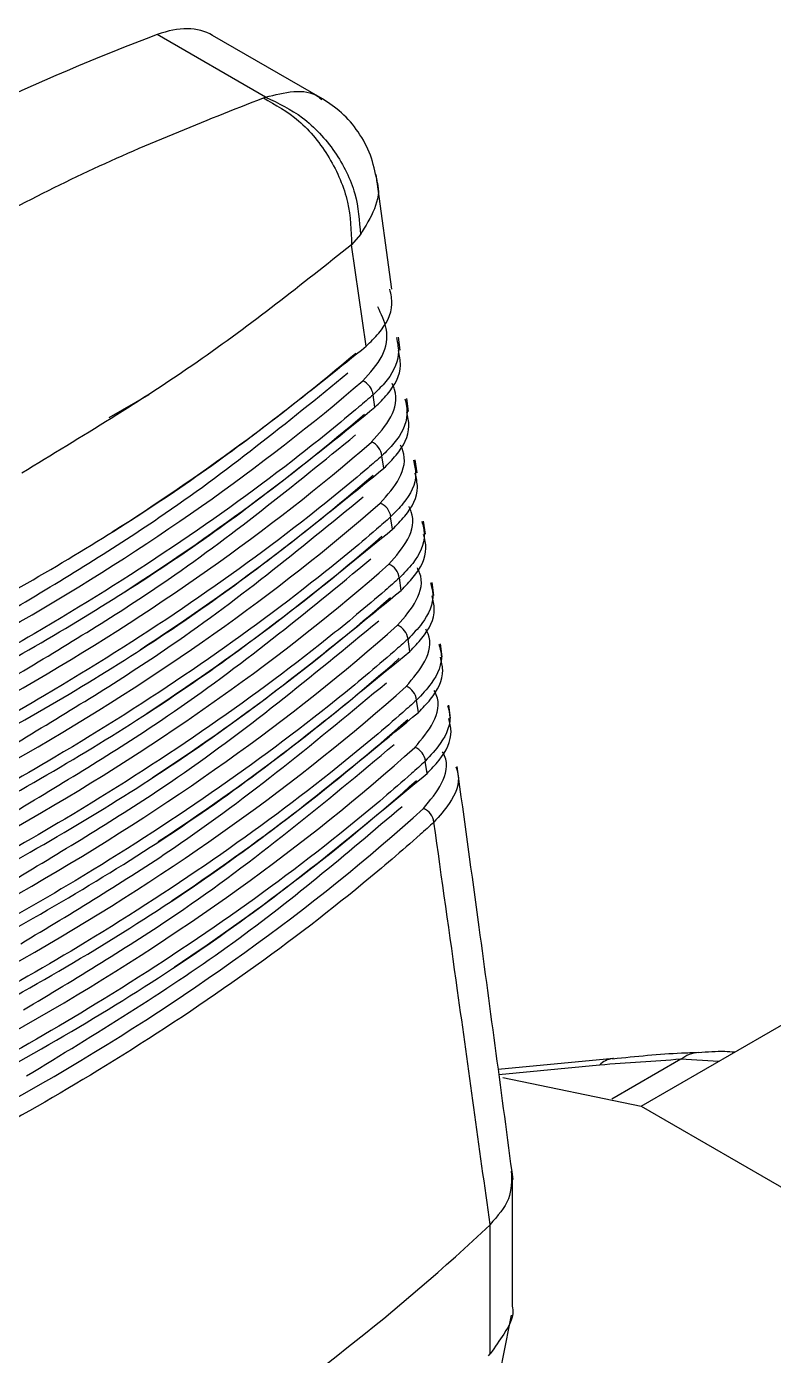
# Model space of a CAD drawing. Extents: x 17.3 to 113.1, y 4.8 to 84.5.
# Drawn here: x 81.14 to 81.728, y 14.493 to 15.539 of the extents above; entities that cross this region are included whole.
import ezdxf

# ---------------------------------------------------------------- set-up
doc = ezdxf.new("R2010")
doc.units = 0
doc.header["$MEASUREMENT"] = 0
doc.layers.add('OBJECT', color=7, linetype='CONTINUOUS')

msp = doc.modelspace()

# ---------------------------------------------------------------- linework, layer by layer
at = {"layer": 'OBJECT'}
for p, q in [((81.3278, 15.4834), (81.2425, 15.5326)), ((81.3727, 15.482), (81.2861, 15.532)), ((81.3261, 15.4828), (81.3278, 15.4834)), ((81.4271, 15.3324), (81.4148, 15.4225)), ((81.4024, 15.3752), (81.3955, 15.3673)), ((81.407, 15.2875), (81.3955, 15.3673)), ((81.4338, 15.2842), (81.4323, 15.2945)), ((81.2359, 15.2491), (81.2045, 15.231)), ((81.4139, 15.2394), (81.4125, 15.2492)), ((81.4404, 15.236), (81.4389, 15.2463)), ((81.4208, 15.1914), (81.4194, 15.2012)), ((81.447, 15.1877), (81.4456, 15.198)), ((81.4276, 15.1434), (81.4262, 15.1531)), ((81.4536, 15.1395), (81.4522, 15.1498)), ((81.4345, 15.0953), (81.4331, 15.1051)), ((81.4602, 15.0913), (81.4588, 15.1015)), ((81.4413, 15.0473), (81.4399, 15.057)), ((81.4668, 15.043), (81.4654, 15.0533)), ((81.4481, 14.9993), (81.4467, 15.009)), ((81.4734, 14.9948), (81.472, 15.005)), ((81.4549, 14.9513), (81.4535, 14.961)), ((81.6234, 14.6895), (81.852, 14.8214)), ((81.6016, 14.7271), (81.511, 14.7185)), ((81.5907, 14.7219), (81.5115, 14.7143)), ((81.6546, 14.7264), (81.6004, 14.6951)), ((81.6009, 14.7271), (81.6016, 14.7272)), ((81.5145, 14.712), (81.6234, 14.6895)), ((81.6234, 14.6895), (82.0335, 14.4527)), ((81.5221, 14.5323), (81.5221, 14.6328)), ((81.5046, 14.5965), (81.5045, 14.5964)), ((81.5046, 14.4948), (81.5046, 14.5965)), ((81.5032, 14.493), (81.5046, 14.4948))]:
    msp.add_line(p, q, dxfattribs=at)
at = {"layer": 'OBJECT', "flags": 128}
msp.add_lwpolyline([(81.6843, 14.7246), (81.6546, 14.7264), (81.6546, 14.7264), (81.6546, 14.7264)], dxfattribs=at)
at = {"layer": 'OBJECT'}
for centre, radius, start, end in [((81.3991, 15.2477), 0.0134, 6.4054, 67.5871), ((81.4061, 15.1997), 0.0134, 6.4382, 67.7634), ((81.413, 15.1516), 0.0134, 6.471, 67.9393), ((81.4198, 15.1036), 0.0133, 6.5032, 68.1142), ((81.4267, 15.0555), 0.0133, 6.5362, 68.2878), ((81.4335, 15.0075), 0.0133, 6.5682, 68.4615), ((81.4404, 14.9595), 0.0133, 6.6, 68.6346), ((81.4472, 14.9114), 0.0132, 6.6329, 68.8057), ((81.6701, 14.7072), 0.0246, 93.3819, 129.1078), ((81.6038, 14.7088), 0.0185, 98.997, 134.9116), ((80.3641, 15.808), 1.664, 303.0242, 313.2654)]:
    msp.add_arc(centre, radius, start, end, dxfattribs=at)
for centre, major_axis, ratio, start_param, end_param in [((81.2232, 15.4297), (0.0641, 0.1015), 0.548826, 0.021956, 0.625519), ((80.8727, 13.6071), (1.2089, 1.8994), 0.546317, 0.627208, 0.990716), ((79.5812, 15.9763), (2.1942, 0.0164), 0.572227, 5.542671, 5.684292), ((79.5826, 15.9823), (2.1948, -0.0167), 0.582304, 5.308542, 5.695912), ((79.5812, 15.9257), (2.1974, 0.0165), 0.572227, 5.547323, 5.687706), ((79.5826, 15.9316), (2.1981, -0.0168), 0.582304, 5.30513, 5.699324), ((79.5812, 15.8751), (2.2007, 0.0165), 0.572227, 5.554251, 5.691111), ((79.5826, 15.881), (2.2013, -0.0168), 0.582304, 5.301726, 5.702727), ((79.5812, 15.8244), (2.2039, 0.0165), 0.572227, 5.555932, 5.694508), ((79.5826, 15.8304), (2.2046, -0.0168), 0.582304, 5.298331, 5.706122), ((79.5812, 15.7738), (2.2072, 0.0165), 0.572227, 5.557569, 5.697897), ((79.5826, 15.7797), (2.2078, -0.0168), 0.582304, 5.294944, 5.709509), ((79.5812, 15.7232), (2.2104, 0.0166), 0.572227, 5.559057, 5.701278), ((79.5826, 15.7291), (2.2111, -0.0169), 0.582304, 5.291565, 5.712888), ((79.5812, 15.6726), (2.2137, 0.0166), 0.572227, 5.564473, 5.704651), ((79.5826, 15.6785), (2.2143, -0.0169), 0.582304, 5.288194, 5.716259), ((79.5812, 15.6219), (2.2169, 0.0166), 0.572227, 5.564439, 5.708015), ((79.5826, 15.6279), (2.2176, -0.0169), 0.582304, 5.284831, 5.719622)]:
    msp.add_ellipse(centre, major_axis=major_axis, ratio=ratio, start_param=start_param, end_param=end_param, dxfattribs=at)
for points, knots in [([(81.3278, 15.4834), (81.3353, 15.4853), (81.3502, 15.4891), (81.3653, 15.4873), (81.3711, 15.4823), (81.3721, 15.4815)], [0, 0, 0, 0, 0.454567, 0.909134, 1, 1, 1, 1]), ([(81.3278, 15.4834), (81.3378, 15.4787), (81.3584, 15.4688), (81.3835, 15.4413), (81.4001, 15.4083), (81.4017, 15.386), (81.4024, 15.3752)], [0, 0, 0, 0, 0.241562, 0.4999998, 0.7584389, 1, 1, 1, 1]), ([(81.0402, 15.3477), (81.0882, 15.3741), (81.184, 15.4269), (81.2787, 15.4642), (81.3261, 15.4828)], [0, 0, 0, 0, 0.5, 1, 1, 1, 1]), ([(81.3261, 15.4828), (81.3356, 15.4774), (81.3554, 15.4663), (81.3792, 15.4365), (81.3944, 15.4015), (81.3951, 15.3784), (81.3955, 15.3673)], [0, 0, 0, 0, 0.24117, 0.5, 0.75883, 1, 1, 1, 1]), ([(81.4155, 15.4177), (81.4141, 15.4245), (81.4112, 15.4381), (81.4013, 15.4562), (81.3885, 15.4714), (81.3777, 15.4786), (81.3725, 15.4821)], [0, 0, 0, 0, 0.258945, 0.516514, 0.76554, 1, 1, 1, 1]), ([(81.4152, 15.4177), (81.4153, 15.4173), (81.4178, 15.4103), (81.4147, 15.3953), (81.4065, 15.3819), (81.4024, 15.3752)], [0, 0, 0, 0, 0.031421, 0.515711, 1, 1, 1, 1]), ([(81.3955, 15.3673), (81.3561, 15.336), (81.2768, 15.2728), (81.1831, 15.2162), (81.1359, 15.1876)], [0, 0, 0, 0, 0.496376, 1, 1, 1, 1]), ([(81.407, 15.2875), (81.4104, 15.2908), (81.4208, 15.3009), (81.4291, 15.3166), (81.4265, 15.3283), (81.4256, 15.3322)], [0, 0, 0, 0, 0.247467, 0.747581, 1, 1, 1, 1]), ([(81.4043, 15.2602), (81.4101, 15.2665), (81.4219, 15.2793), (81.425, 15.3001), (81.4188, 15.3127), (81.4161, 15.3184)], [0, 0, 0, 0, 0.3561452, 0.712376, 1, 1, 1, 1]), ([(80.8159, 14.9462), (80.8214, 14.9484), (80.8489, 14.9593), (80.9629, 15.0067), (81.1173, 15.084), (81.2845, 15.1892), (81.3662, 15.2547), (81.407, 15.2875)], [0, 0, 0, 0, 0.023792, 0.118973, 0.500647, 0.750324, 1, 1, 1, 1]), ([(81.4309, 15.2944), (81.4317, 15.2899), (81.4341, 15.2776), (81.4255, 15.2619), (81.4155, 15.2522), (81.4125, 15.2492)], [0, 0, 0, 0, 0.283128, 0.780256, 1, 1, 1, 1]), ([(81.4139, 15.2394), (81.4173, 15.2428), (81.4276, 15.2529), (81.4358, 15.2685), (81.4331, 15.2801), (81.4323, 15.284)], [0, 0, 0, 0, 0.248572, 0.750916, 1, 1, 1, 1]), ([(81.1235, 15.0772), (81.1646, 15.1018), (81.2626, 15.1608), (81.3448, 15.2276), (81.3926, 15.2664)], [0, 0, 0, 0, 0.418548, 1, 1, 1, 1]), ([(81.4111, 15.2121), (81.4169, 15.2184), (81.4283, 15.2312), (81.432, 15.2479), (81.4281, 15.2564), (81.4274, 15.258)], [0, 0, 0, 0, 0.449601, 0.89931, 1, 1, 1, 1]), ([(81.4125, 15.2492), (81.4088, 15.2461), (81.3901, 15.2301), (81.3086, 15.1639), (81.1738, 15.0735), (80.9885, 14.9752), (80.8711, 14.9269), (80.8123, 14.9028)], [0, 0, 0, 0, 0.02343, 0.117165, 0.493038, 0.746519, 1, 1, 1, 1]), ([(81.4375, 15.2461), (81.4384, 15.242), (81.4409, 15.2301), (81.4327, 15.2144), (81.4226, 15.2044), (81.4194, 15.2012)], [0, 0, 0, 0, 0.260632, 0.759996, 1, 1, 1, 1]), ([(80.8114, 14.8916), (80.817, 14.8938), (80.8446, 14.9046), (80.9589, 14.9518), (81.1158, 15.0299), (81.2871, 15.1372), (81.3716, 15.2053), (81.4139, 15.2394)], [0, 0, 0, 0, 0.023339, 0.116711, 0.491126, 0.745563, 1, 1, 1, 1]), ([(81.4208, 15.1914), (81.4242, 15.1947), (81.4344, 15.2049), (81.4425, 15.2205), (81.4398, 15.232), (81.4389, 15.2358)], [0, 0, 0, 0, 0.249743, 0.754445, 1, 1, 1, 1]), ([(81.1258, 15.0252), (81.1668, 15.0498), (81.2664, 15.1097), (81.3496, 15.1777), (81.3986, 15.2176)], [0, 0, 0, 0, 0.411755, 1, 1, 1, 1]), ([(81.4194, 15.2012), (81.4157, 15.198), (81.3971, 15.1819), (81.316, 15.1157), (81.18, 15.0238), (80.9911, 14.9231), (80.8689, 14.8731), (80.8079, 14.8482)], [0, 0, 0, 0, 0.022991, 0.114968, 0.483793, 0.741897, 1, 1, 1, 1]), ([(81.418, 15.164), (81.4237, 15.1704), (81.435, 15.1831), (81.4387, 15.1997), (81.4347, 15.2082), (81.434, 15.2097)], [0, 0, 0, 0, 0.452208, 0.904525, 1, 1, 1, 1]), ([(80.807, 14.8371), (80.8125, 14.8392), (80.8402, 14.85), (80.9548, 14.8969), (81.1142, 14.9757), (81.2897, 15.0851), (81.3771, 15.156), (81.4208, 15.1914)], [0, 0, 0, 0, 0.022904, 0.114532, 0.481956, 0.740978, 1, 1, 1, 1]), ([(81.4442, 15.1978), (81.445, 15.1941), (81.4478, 15.1826), (81.4399, 15.1669), (81.4297, 15.1566), (81.4262, 15.1531)], [0, 0, 0, 0, 0.238244, 0.739979, 1, 1, 1, 1]), ([(81.4276, 15.1434), (81.431, 15.1467), (81.4412, 15.1569), (81.4492, 15.1724), (81.4464, 15.1838), (81.4456, 15.1875)], [0, 0, 0, 0, 0.25098, 0.758176, 1, 1, 1, 1]), ([(81.1281, 14.9732), (81.1691, 14.9979), (81.2702, 15.0587), (81.3545, 15.1278), (81.4046, 15.1689)], [0, 0, 0, 0, 0.4052593, 1, 1, 1, 1]), ([(81.4248, 15.1159), (81.4304, 15.1223), (81.4417, 15.1351), (81.4454, 15.1516), (81.4413, 15.16), (81.4407, 15.1614)], [0, 0, 0, 0, 0.454762, 0.909633, 1, 1, 1, 1]), ([(81.4262, 15.1531), (81.4226, 15.1499), (81.4041, 15.1338), (81.3234, 15.0674), (81.1862, 14.974), (80.9936, 14.8709), (80.8668, 14.8194), (80.8034, 14.7936)], [0, 0, 0, 0, 0.022568, 0.112852, 0.474885, 0.737443, 1, 1, 1, 1]), ([(81.4508, 15.1496), (81.4517, 15.1462), (81.4546, 15.1351), (81.4471, 15.1194), (81.4368, 15.1088), (81.4331, 15.1051)], [0, 0, 0, 0, 0.215932, 0.720177, 1, 1, 1, 1]), ([(80.8025, 14.7825), (80.8081, 14.7846), (80.8358, 14.7953), (80.9507, 14.842), (81.1127, 14.9215), (81.2923, 15.0331), (81.3825, 15.1066), (81.4276, 15.1434)], [0, 0, 0, 0, 0.022484, 0.112433, 0.473119, 0.73656, 1, 1, 1, 1]), ([(81.4345, 15.0953), (81.4378, 15.0987), (81.4479, 15.1089), (81.4558, 15.1243), (81.4531, 15.1357), (81.4522, 15.1393)], [0, 0, 0, 0, 0.252286, 0.762115, 1, 1, 1, 1]), ([(81.1304, 14.9212), (81.1714, 14.9459), (81.2741, 15.0076), (81.3594, 15.0779), (81.4107, 15.1201)], [0, 0, 0, 0, 0.399041, 1, 1, 1, 1]), ([(81.4316, 15.0679), (81.4372, 15.0743), (81.4484, 15.087), (81.4521, 15.1035), (81.4479, 15.1118), (81.4473, 15.1131)], [0, 0, 0, 0, 0.457268, 0.914647, 1, 1, 1, 1]), ([(81.4331, 15.1051), (81.4294, 15.1018), (81.411, 15.0857), (81.3308, 15.0191), (81.1923, 14.9243), (80.9961, 14.8188), (80.8647, 14.7656), (80.7989, 14.739)], [0, 0, 0, 0, 0.02216, 0.110812, 0.466297, 0.733148, 1, 1, 1, 1]), ([(81.4575, 15.1013), (81.4583, 15.0984), (81.4613, 15.0876), (81.4542, 15.0719), (81.4438, 15.0611), (81.4399, 15.057)], [0, 0, 0, 0, 0.193664, 0.700565, 1, 1, 1, 1]), ([(80.798, 14.7279), (80.8036, 14.73), (80.8314, 14.7407), (80.9465, 14.7872), (81.1111, 14.8674), (81.2948, 14.981), (81.3879, 15.0572), (81.4345, 15.0953)], [0, 0, 0, 0, 0.022079, 0.110408, 0.464597, 0.732298, 1, 1, 1, 1]), ([(81.4413, 15.0473), (81.4446, 15.0507), (81.4547, 15.0609), (81.4625, 15.0763), (81.4597, 15.0875), (81.4588, 15.0911)], [0, 0, 0, 0, 0.253663, 0.766271, 1, 1, 1, 1]), ([(81.1327, 14.8693), (81.1737, 14.8939), (81.278, 14.9566), (81.3643, 15.0281), (81.4168, 15.0714)], [0, 0, 0, 0, 0.393082, 1, 1, 1, 1]), ([(81.4399, 15.057), (81.4363, 15.0538), (81.418, 15.0377), (81.3381, 14.9709), (81.1985, 14.8746), (80.9986, 14.7666), (80.8625, 14.7118), (80.7944, 14.6844)], [0, 0, 0, 0, 0.021766, 0.108843, 0.45801, 0.729005, 1, 1, 1, 1]), ([(81.4384, 15.0198), (81.4439, 15.0262), (81.455, 15.039), (81.4588, 15.0555), (81.4545, 15.0636), (81.4539, 15.0648)], [0, 0, 0, 0, 0.45973, 0.91957, 1, 1, 1, 1]), ([(80.7935, 14.6734), (80.7991, 14.6755), (80.827, 14.6861), (80.9424, 14.7323), (81.1095, 14.8132), (81.2974, 14.9289), (81.3934, 15.0079), (81.4413, 15.0473)], [0, 0, 0, 0, 0.021688, 0.108455, 0.456373, 0.728187, 1, 1, 1, 1]), ([(81.4642, 15.0531), (81.465, 15.0505), (81.4681, 15.0401), (81.4612, 15.0244), (81.4508, 15.0133), (81.4467, 15.009)], [0, 0, 0, 0, 0.171409, 0.681117, 1, 1, 1, 1]), ([(81.4481, 14.9993), (81.4514, 15.0027), (81.4614, 15.0129), (81.4691, 15.0282), (81.4663, 15.0394), (81.4654, 15.0428)], [0, 0, 0, 0, 0.255113, 0.770648, 1, 1, 1, 1]), ([(81.135, 14.8173), (81.176, 14.8419), (81.2819, 14.9056), (81.3693, 14.9782), (81.4229, 15.0227)], [0, 0, 0, 0, 0.387367, 1, 1, 1, 1]), ([(81.4452, 14.9718), (81.4507, 14.9782), (81.4616, 14.991), (81.4654, 15.0074), (81.4611, 15.0154), (81.4605, 15.0166)], [0, 0, 0, 0, 0.46215, 0.924411, 1, 1, 1, 1]), ([(81.4467, 15.009), (81.4431, 15.0058), (81.4249, 14.9896), (81.3454, 14.9227), (81.2047, 14.8248), (81.0012, 14.7145), (80.8603, 14.658), (80.7899, 14.6298)], [0, 0, 0, 0, 0.021386, 0.106942, 0.450009, 0.725005, 1, 1, 1, 1]), ([(81.4709, 15.0048), (81.4716, 15.0026), (81.4748, 14.9926), (81.4683, 14.9769), (81.4577, 14.9655), (81.4535, 14.961)], [0, 0, 0, 0, 0.149136, 0.66181, 1, 1, 1, 1]), ([(80.789, 14.6188), (80.7946, 14.6209), (80.8225, 14.6315), (80.9382, 14.6775), (81.1079, 14.759), (81.3, 14.8769), (81.3988, 14.9585), (81.4481, 14.9993)], [0, 0, 0, 0, 0.021311, 0.106568, 0.448432, 0.724216, 1, 1, 1, 1]), ([(81.4549, 14.9513), (81.4582, 14.9547), (81.4681, 14.9649), (81.4757, 14.9802), (81.4728, 14.9912), (81.472, 14.9946)], [0, 0, 0, 0, 0.256641, 0.775256, 1, 1, 1, 1]), ([(81.1373, 14.7653), (81.1784, 14.79), (81.2858, 14.8546), (81.3743, 14.9284), (81.429, 14.9741)], [0, 0, 0, 0, 0.38188, 1, 1, 1, 1]), ([(81.4535, 14.961), (81.4499, 14.9577), (81.4318, 14.9415), (81.3527, 14.8744), (81.2109, 14.7751), (81.0037, 14.6623), (80.8582, 14.6043), (80.7854, 14.5753)], [0, 0, 0, 0, 0.021019, 0.105106, 0.44228, 0.72114, 1, 1, 1, 1]), ([(81.452, 14.9238), (81.4574, 14.9302), (81.4682, 14.943), (81.472, 14.9593), (81.4676, 14.9673), (81.4671, 14.9683)], [0, 0, 0, 0, 0.464534, 0.929176, 1, 1, 1, 1]), ([(80.7845, 14.5643), (80.7901, 14.5664), (80.8181, 14.5769), (80.934, 14.6227), (81.1063, 14.7049), (81.3027, 14.8248), (81.4042, 14.9091), (81.4549, 14.9513)], [0, 0, 0, 0, 0.020947, 0.104745, 0.44076, 0.72038, 1, 1, 1, 1]), ([(81.4776, 14.9566), (81.4782, 14.9547), (81.4815, 14.9451), (81.4752, 14.9295), (81.4646, 14.9178), (81.4603, 14.913)], [0, 0, 0, 0, 0.126813, 0.642615, 1, 1, 1, 1]), ([(81.5226, 14.6319), (81.5138, 14.698), (81.4993, 14.8061), (81.4844, 14.9146), (81.4786, 14.9567)], [0, 0, 0, 0, 0.611003, 1, 1, 1, 1]), ([(81.1396, 14.7133), (81.1939, 14.7464), (81.3023, 14.8124), (81.3909, 14.8878), (81.4352, 14.9254)], [0, 0, 0, 0, 0.500491, 1, 1, 1, 1]), ([(81.4603, 14.913), (81.4567, 14.9097), (81.4387, 14.8935), (81.36, 14.8262), (81.217, 14.7254), (81.0063, 14.6101), (80.856, 14.5505), (80.7808, 14.5207)], [0, 0, 0, 0, 0.020664, 0.103331, 0.434809, 0.717404, 1, 1, 1, 1]), ([(81.5045, 14.5964), (81.496, 14.6577), (81.4814, 14.7632), (81.4665, 14.8688), (81.4603, 14.913)], [0, 0, 0, 0, 0.581449, 1, 1, 1, 1]), ([(81.6686, 14.7317), (81.6641, 14.7315), (81.6427, 14.7309), (81.6194, 14.7285), (81.601, 14.7266)], [0, 0, 0, 0, 0.208966, 1, 1, 1, 1]), ([(81.6972, 14.732), (81.6945, 14.7322), (81.6851, 14.7328), (81.6756, 14.7321), (81.6687, 14.7316)], [0, 0, 0, 0, 0.276972, 1, 1, 1, 1]), ([(81.6546, 14.7264), (81.6546, 14.7264), (81.6339, 14.725), (81.6123, 14.7235), (81.5907, 14.7219)], [0, 0, 0, 0, 0.00003, 1, 1, 1, 1]), ([(81.5212, 14.6383), (81.5214, 14.631), (81.5218, 14.616), (81.5104, 14.6031), (81.5046, 14.5965)], [0, 0, 0, 0, 0.4914502, 1, 1, 1, 1]), ([(81.5218, 14.5323), (81.5219, 14.532), (81.524, 14.5248), (81.5178, 14.5136), (81.5084, 14.5001), (81.5046, 14.4948)], [0, 0, 0, 0, 0.027792, 0.619444, 1, 1, 1, 1]), ([(81.4651, 14.2424), (81.4698, 14.2659), (81.4889, 14.3599), (81.5074, 14.4543), (81.5213, 14.5252)], [0, 0, 0, 0, 0.249079, 1, 1, 1, 1])]:
    msp.add_open_spline(points, degree=3, knots=knots, dxfattribs=at)

doc.saveas('drawing.dxf')
